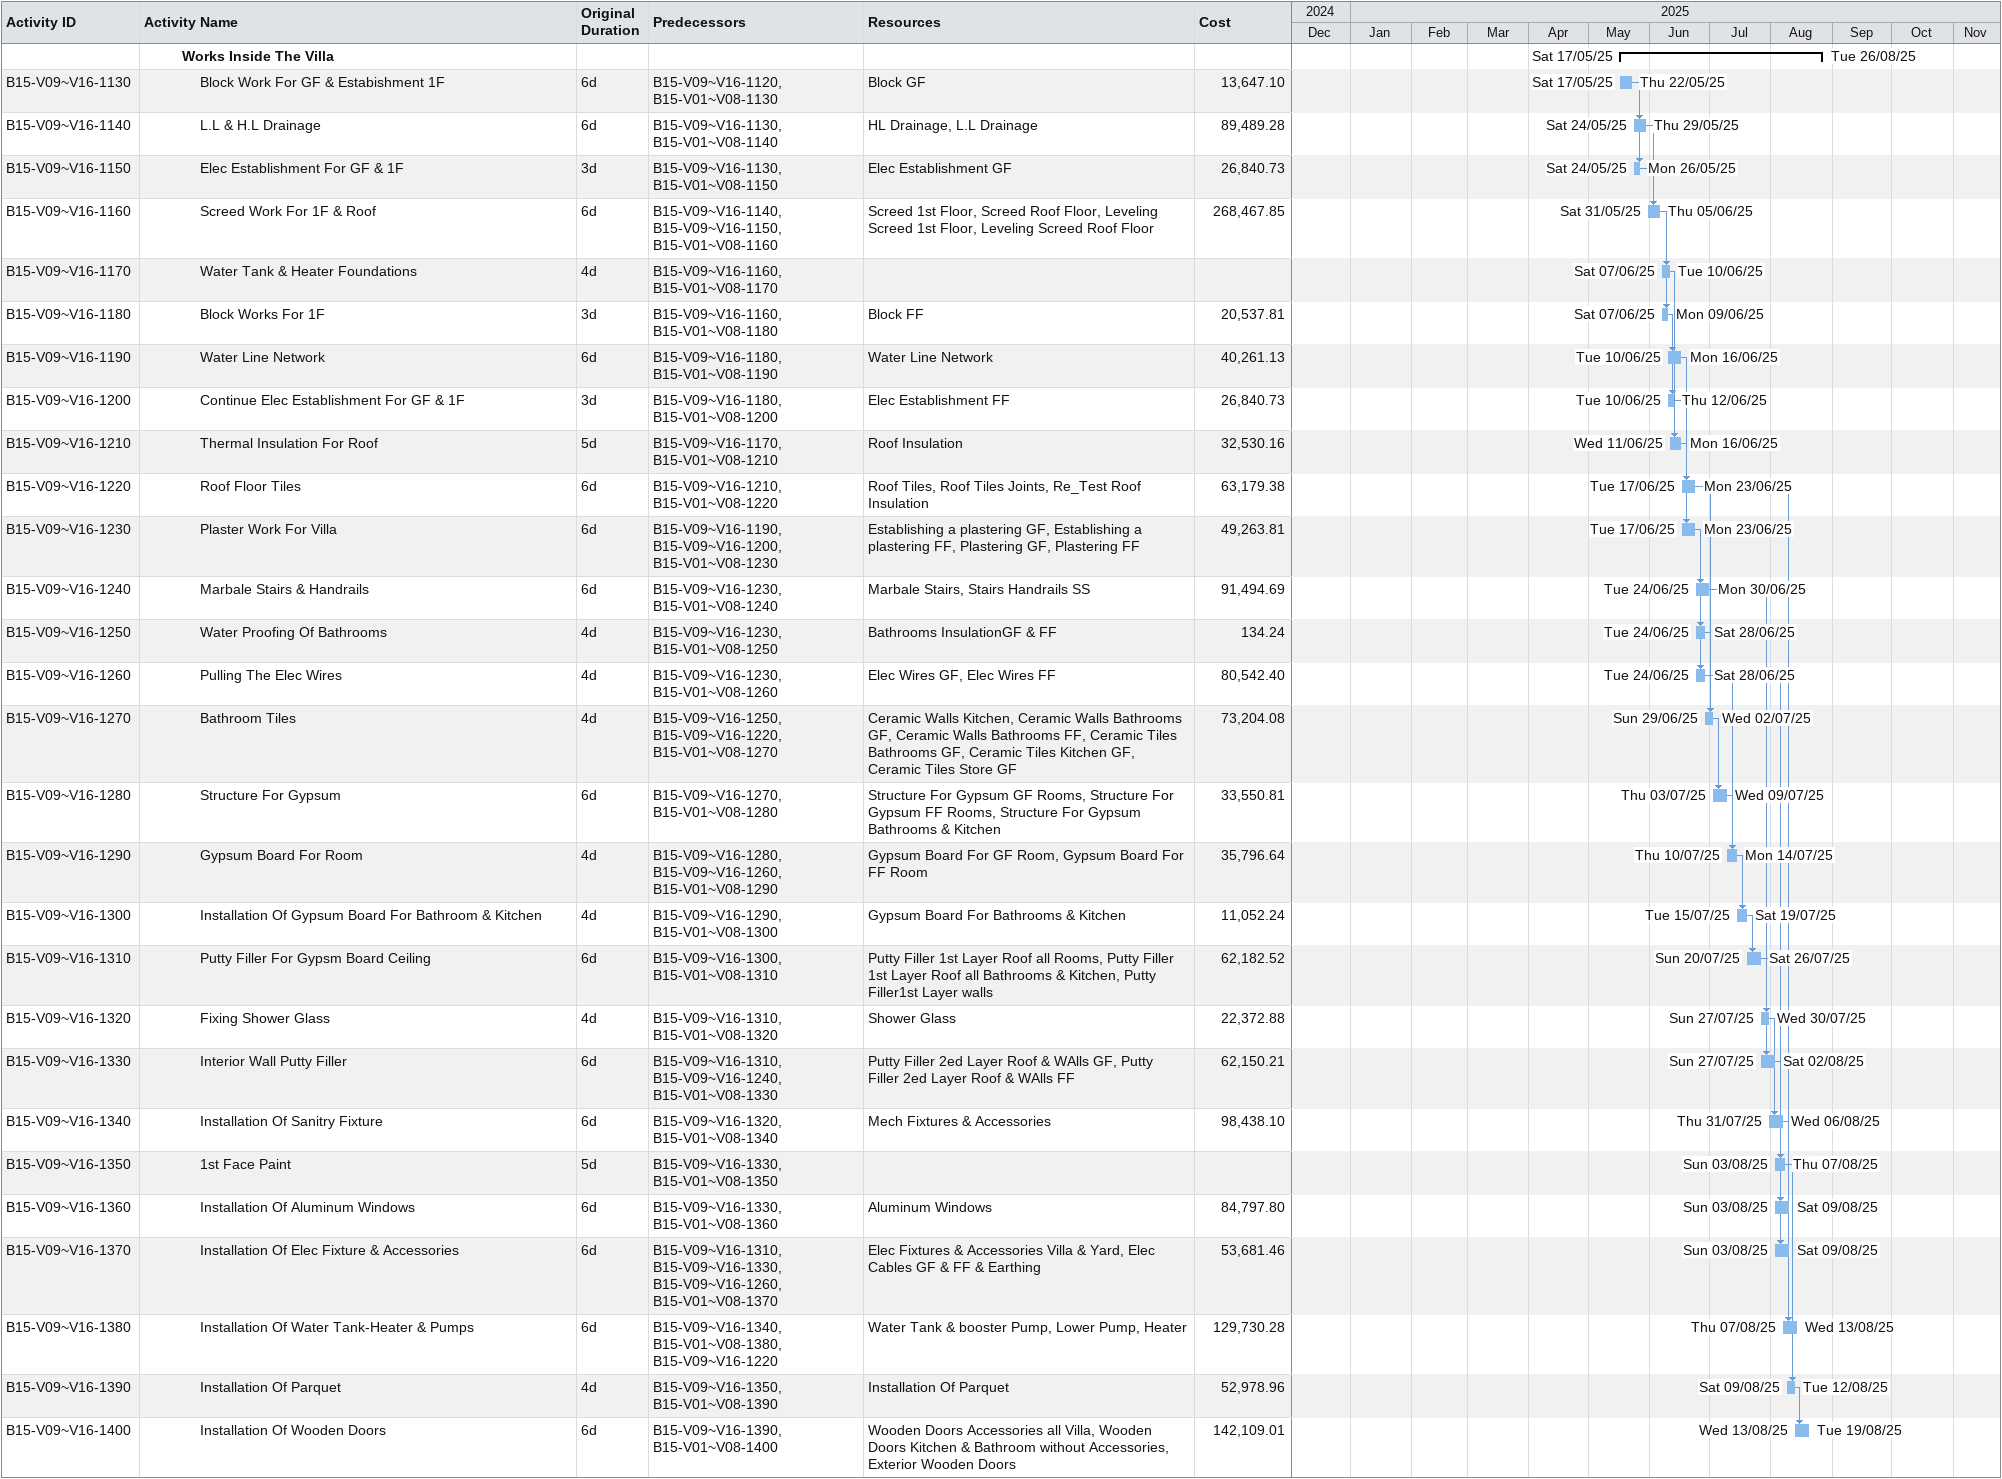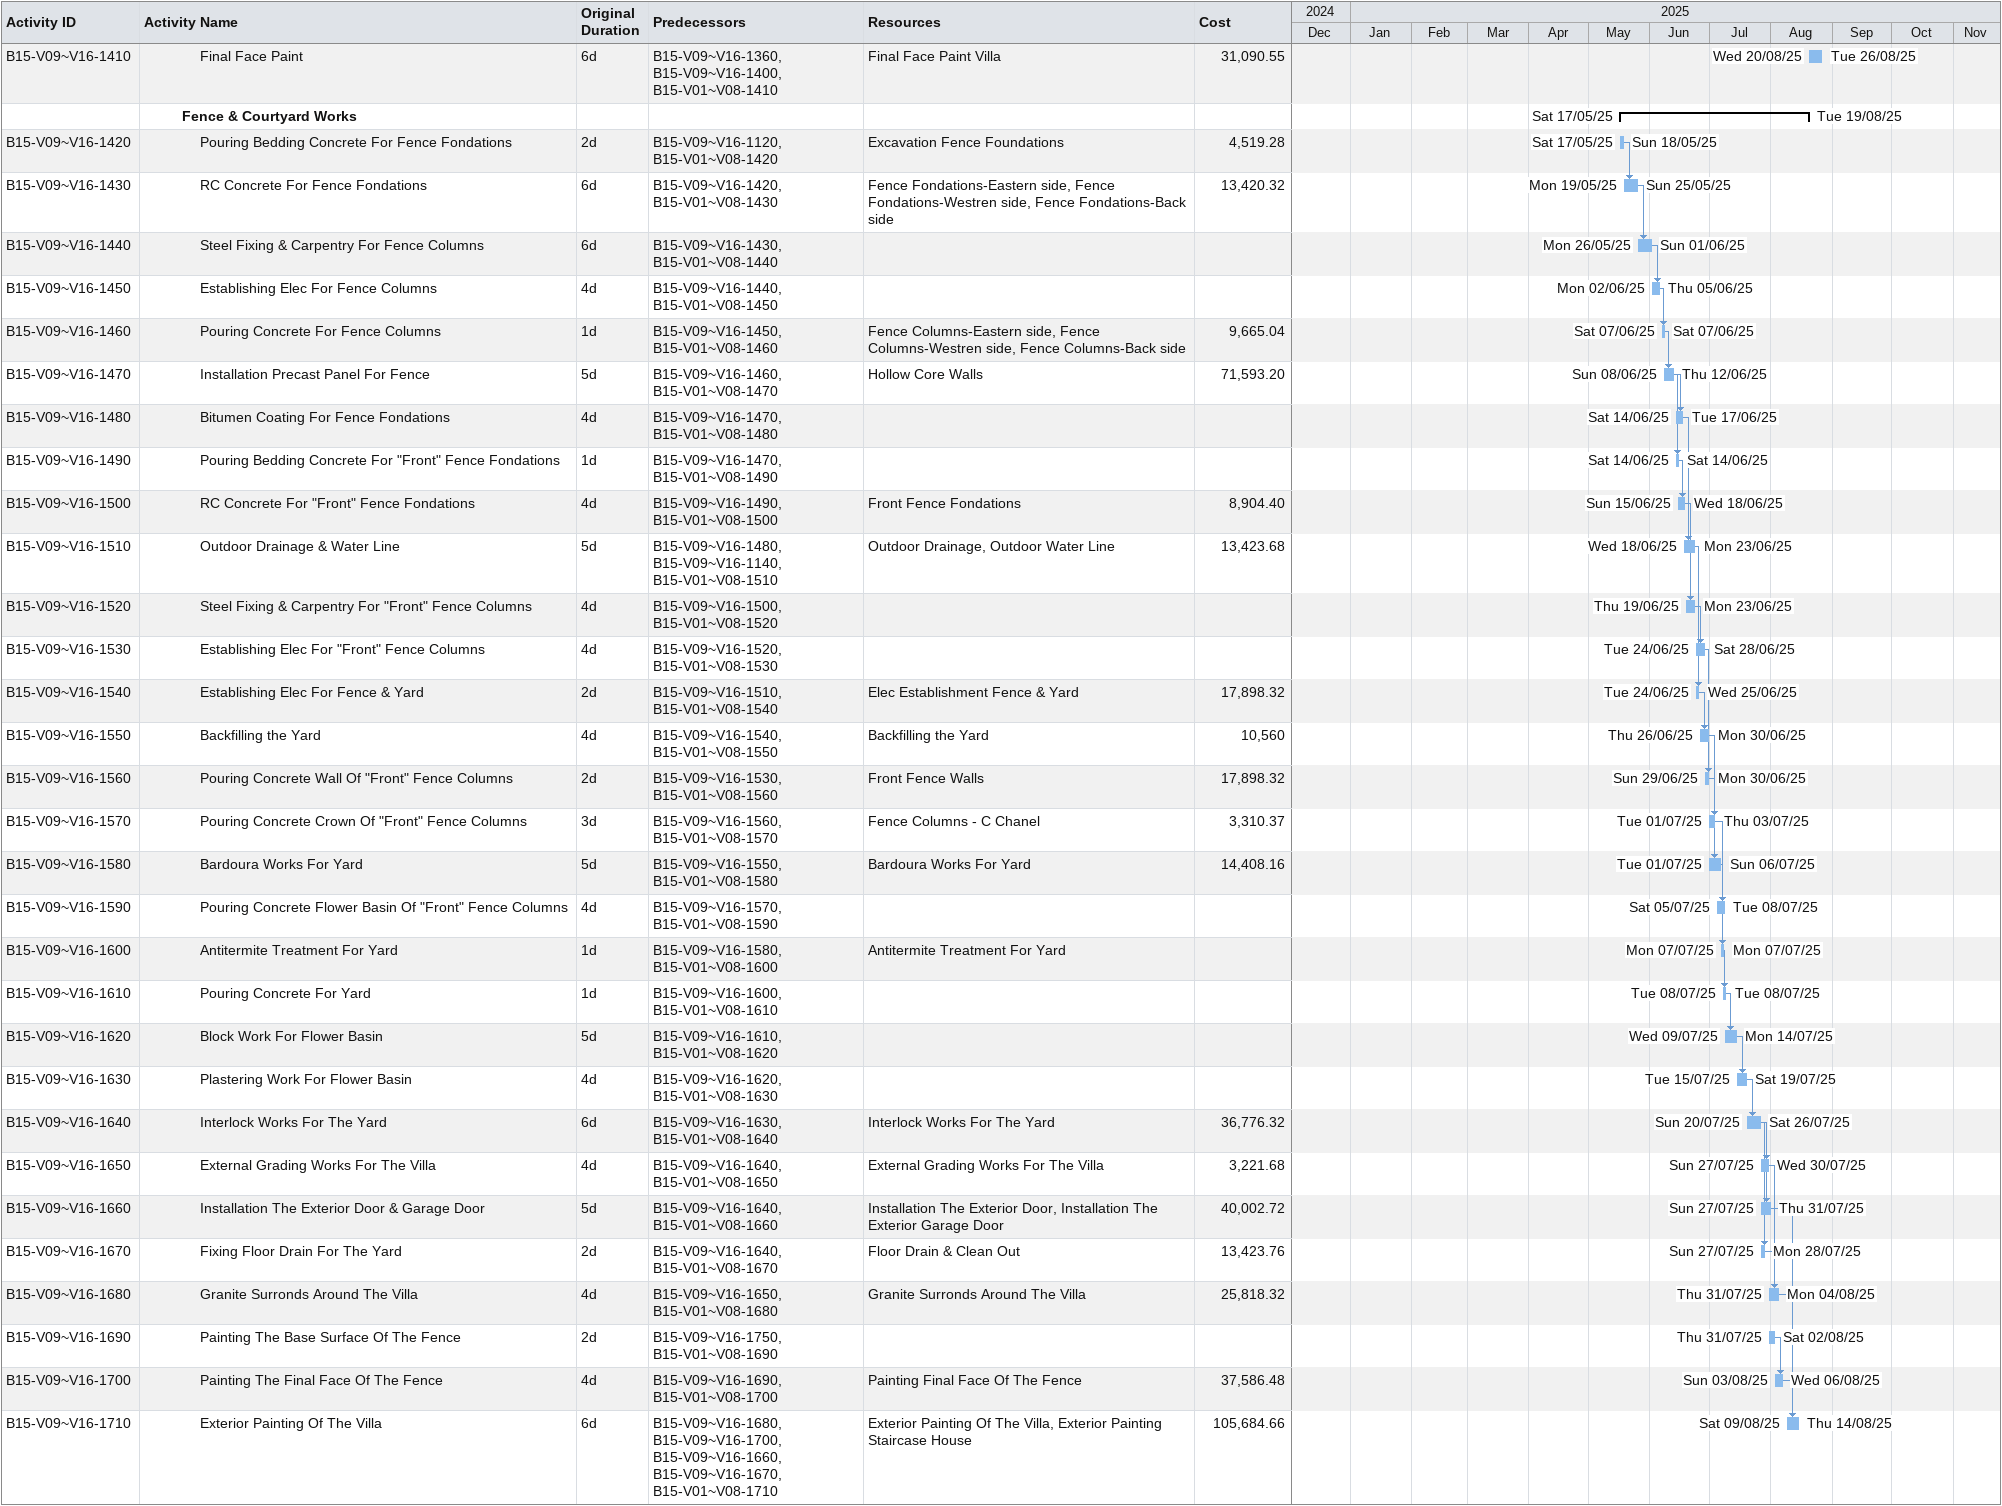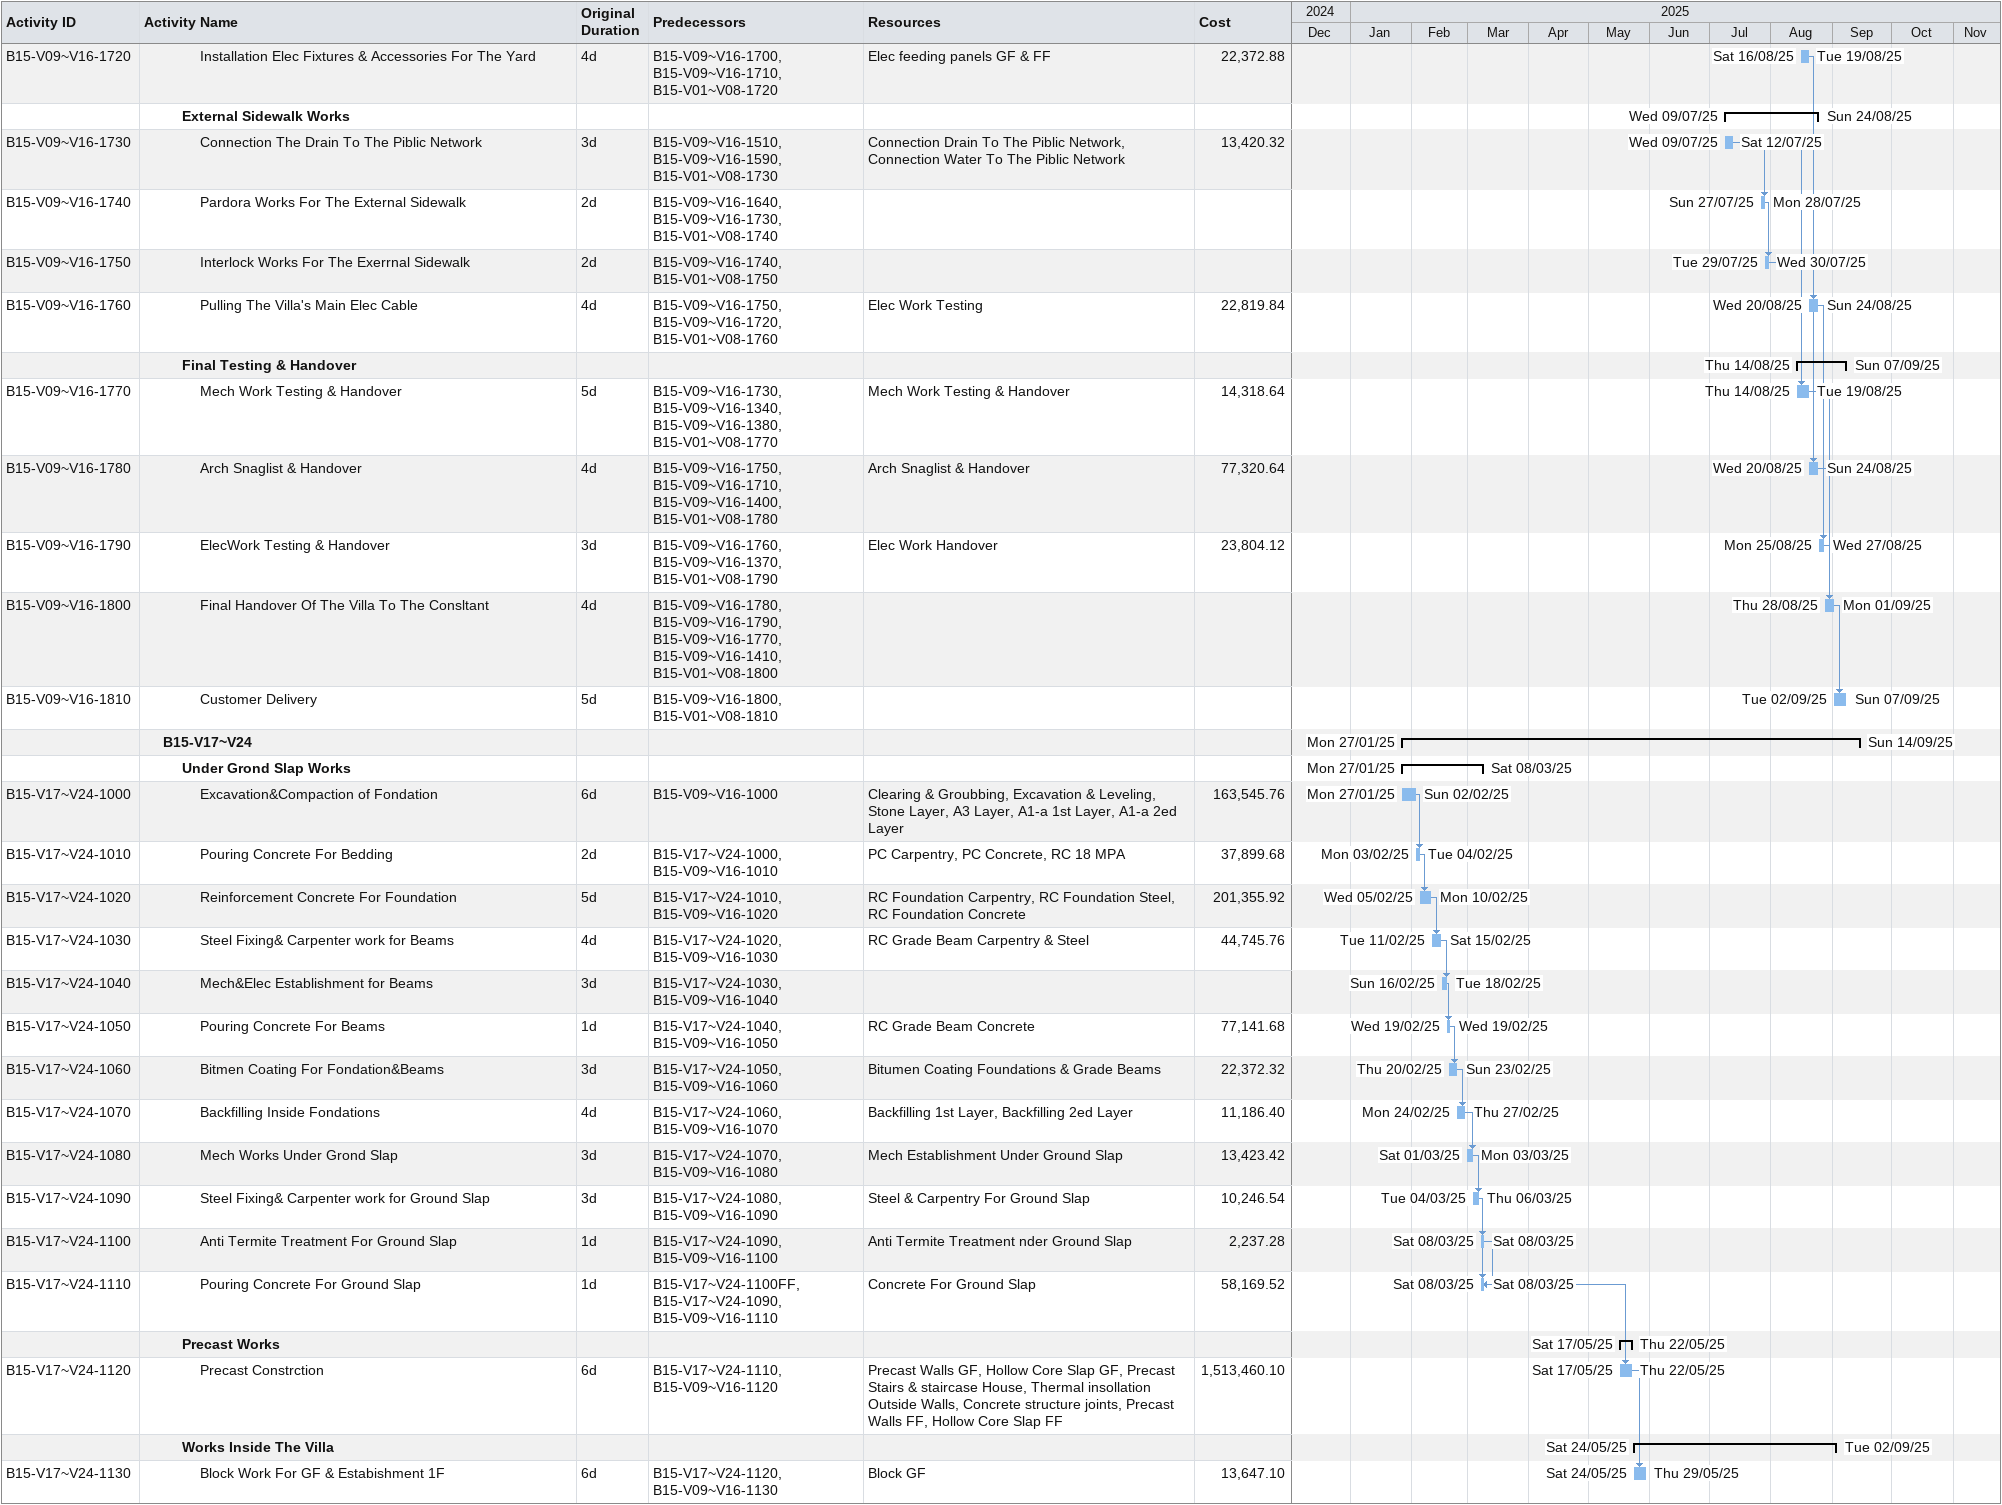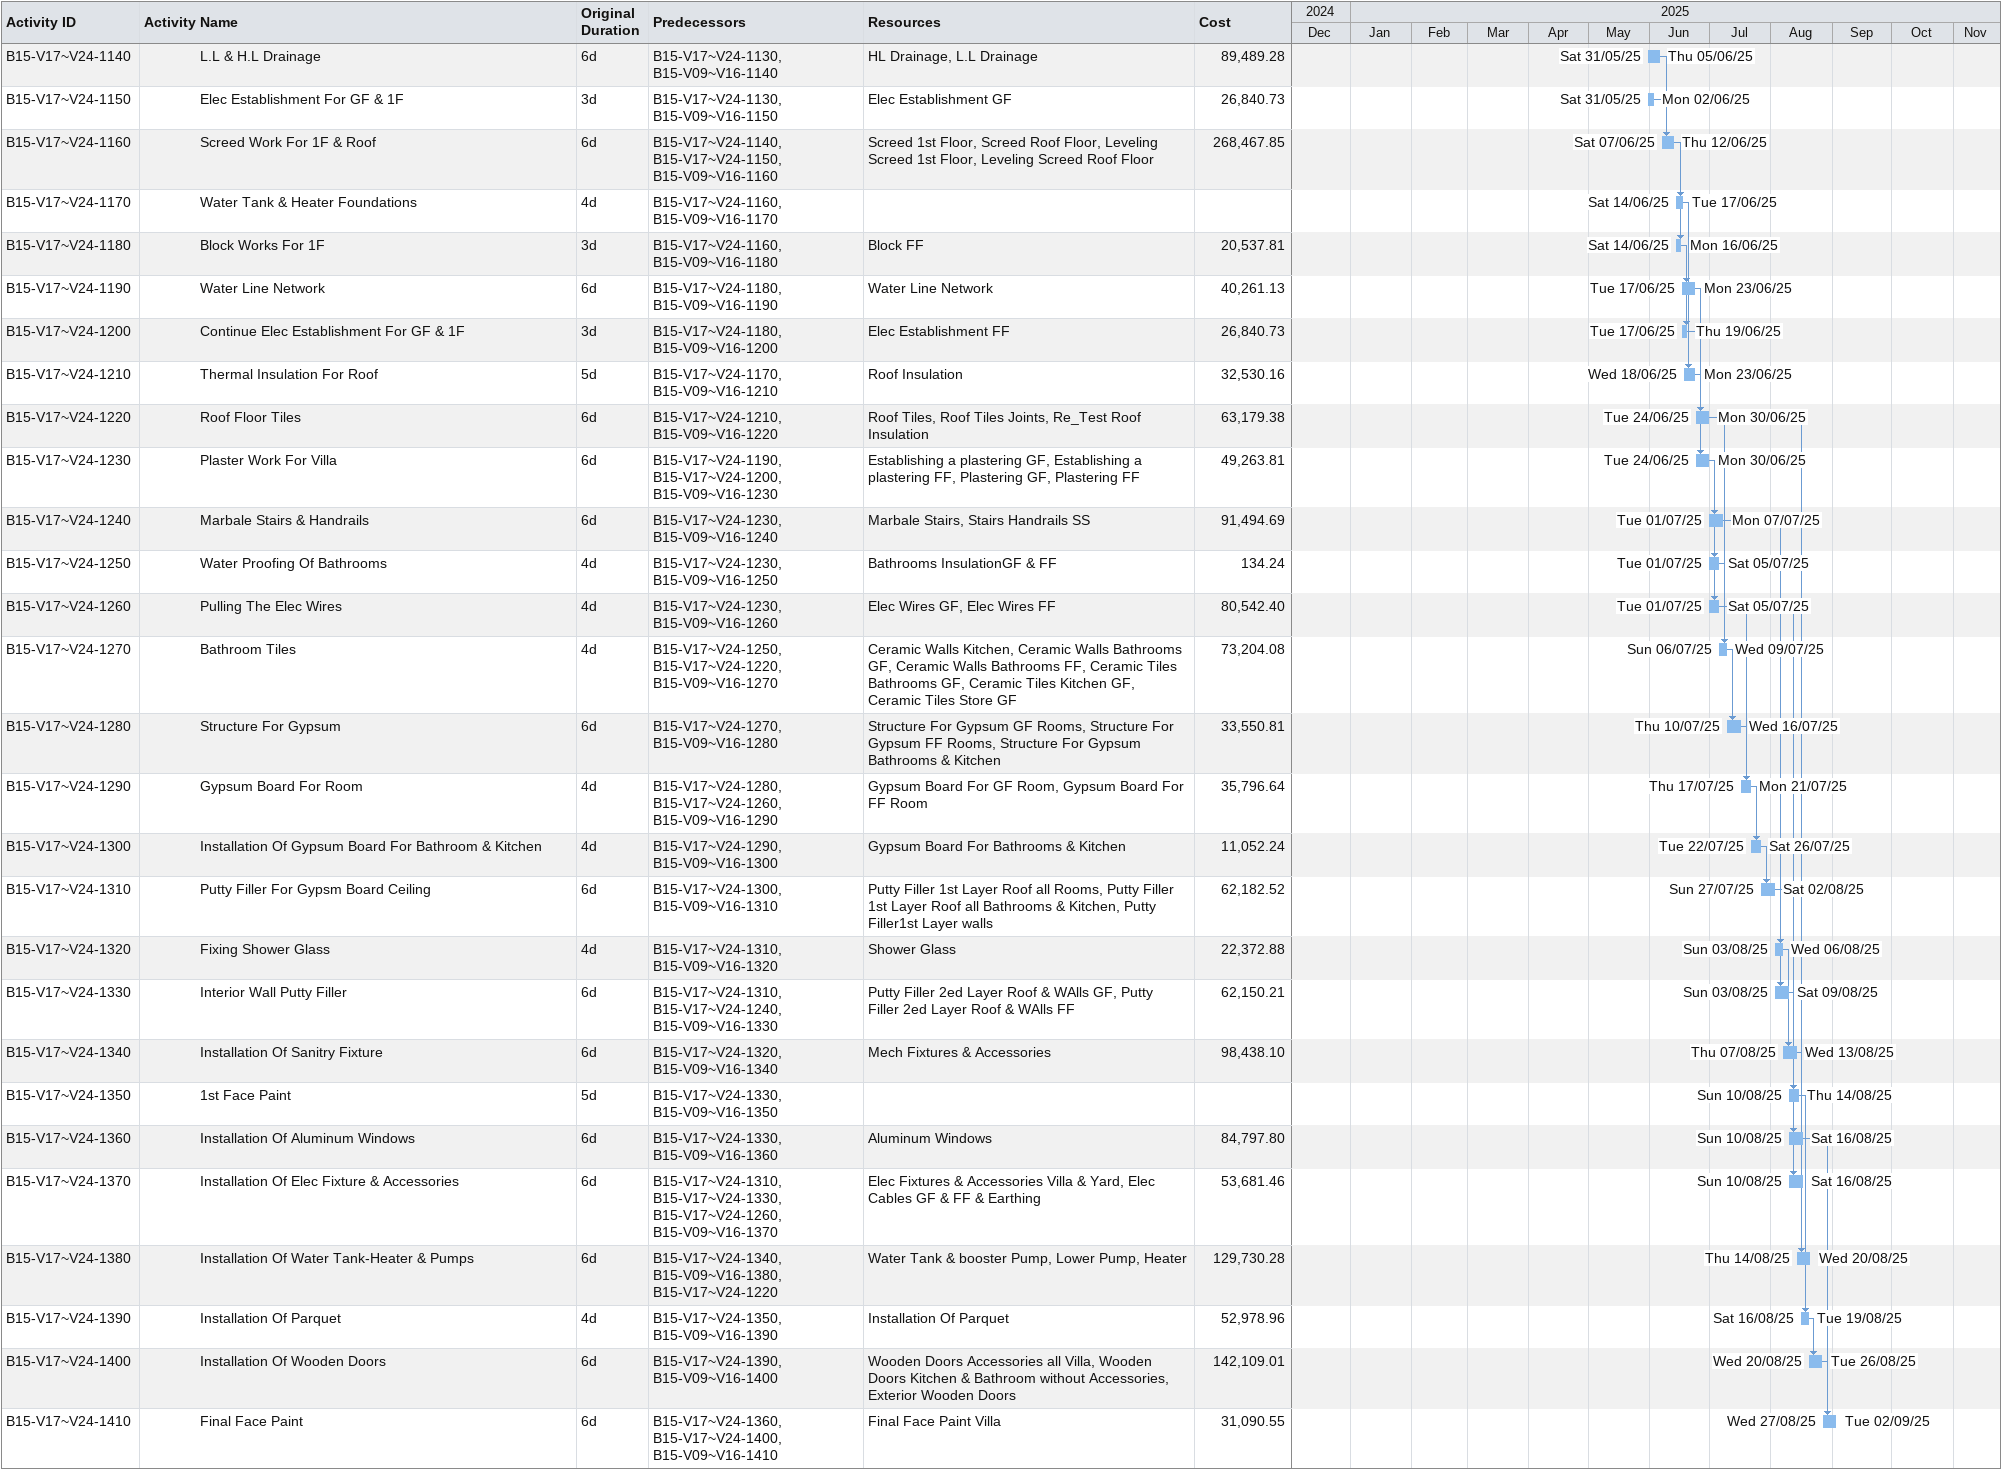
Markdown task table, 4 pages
| ID | Level | Task | Original duration | Start | Finish | Predecessors | Resources | Cost |
|---|---|---|---|---|---|---|---|---|
|  | 3 | **Works Inside The Villa** |  | 2025-05-17 | 2025-08-26 |  |  |  |
| B15-V09~V16-1130 | 4 | Block Work For GF & Estabishment 1F | 6d | 2025-05-17 | 2025-05-22 | B15-V09~V16-1120, B15-V01~V08-1130 | Block GF | 13647.10 |
| B15-V09~V16-1140 | 4 | L.L & H.L Drainage | 6d | 2025-05-24 | 2025-05-29 | B15-V09~V16-1130, B15-V01~V08-1140 | HL Drainage, L.L Drainage | 89489.28 |
| B15-V09~V16-1150 | 4 | Elec Establishment For GF & 1F | 3d | 2025-05-24 | 2025-05-26 | B15-V09~V16-1130, B15-V01~V08-1150 | Elec Establishment GF | 26840.73 |
| B15-V09~V16-1160 | 4 | Screed Work For 1F & Roof | 6d | 2025-05-31 | 2025-06-05 | B15-V09~V16-1140, B15-V09~V16-1150, B15-V01~V08-1160 | Screed 1st Floor, Screed Roof Floor, Leveling Screed 1st Floor, Leveling Screed Roof Floor | 268467.85 |
| B15-V09~V16-1170 | 4 | Water Tank & Heater Foundations | 4d | 2025-06-07 | 2025-06-10 | B15-V09~V16-1160, B15-V01~V08-1170 |  |  |
| B15-V09~V16-1180 | 4 | Block Works For 1F | 3d | 2025-06-07 | 2025-06-09 | B15-V09~V16-1160, B15-V01~V08-1180 | Block FF | 20537.81 |
| B15-V09~V16-1190 | 4 | Water Line Network | 6d | 2025-06-10 | 2025-06-16 | B15-V09~V16-1180, B15-V01~V08-1190 | Water Line Network | 40261.13 |
| B15-V09~V16-1200 | 4 | Continue Elec Establishment For GF & 1F | 3d | 2025-06-10 | 2025-06-12 | B15-V09~V16-1180, B15-V01~V08-1200 | Elec Establishment FF | 26840.73 |
| B15-V09~V16-1210 | 4 | Thermal Insulation For Roof | 5d | 2025-06-11 | 2025-06-16 | B15-V09~V16-1170, B15-V01~V08-1210 | Roof Insulation | 32530.16 |
| B15-V09~V16-1220 | 4 | Roof Floor Tiles | 6d | 2025-06-17 | 2025-06-23 | B15-V09~V16-1210, B15-V01~V08-1220 | Roof Tiles, Roof Tiles Joints, Re_Test Roof Insulation | 63179.38 |
| B15-V09~V16-1230 | 4 | Plaster Work For Villa | 6d | 2025-06-17 | 2025-06-23 | B15-V09~V16-1190, B15-V09~V16-1200, B15-V01~V08-1230 | Establishing a plastering GF, Establishing a plastering FF, Plastering GF, Plastering FF | 49263.81 |
| B15-V09~V16-1240 | 4 | Marbale Stairs & Handrails | 6d | 2025-06-24 | 2025-06-30 | B15-V09~V16-1230, B15-V01~V08-1240 | Marbale Stairs, Stairs Handrails SS | 91494.69 |
| B15-V09~V16-1250 | 4 | Water Proofing Of Bathrooms | 4d | 2025-06-24 | 2025-06-28 | B15-V09~V16-1230, B15-V01~V08-1250 | Bathrooms InsulationGF & FF | 134.24 |
| B15-V09~V16-1260 | 4 | Pulling The Elec Wires | 4d | 2025-06-24 | 2025-06-28 | B15-V09~V16-1230, B15-V01~V08-1260 | Elec Wires GF, Elec Wires FF | 80542.40 |
| B15-V09~V16-1270 | 4 | Bathroom Tiles | 4d | 2025-06-29 | 2025-07-02 | B15-V09~V16-1250, B15-V09~V16-1220, B15-V01~V08-1270 | Ceramic Walls Kitchen, Ceramic Walls Bathrooms GF, Ceramic Walls Bathrooms FF, Ceramic Tiles Bathrooms GF, Ceramic Tiles Kitchen GF, Ceramic Tiles Store GF | 73204.08 |
| B15-V09~V16-1280 | 4 | Structure For Gypsum | 6d | 2025-07-03 | 2025-07-09 | B15-V09~V16-1270, B15-V01~V08-1280 | Structure For Gypsum GF Rooms, Structure For Gypsum FF Rooms, Structure For Gypsum Bathrooms & Kitchen | 33550.81 |
| B15-V09~V16-1290 | 4 | Gypsum Board For Room | 4d | 2025-07-10 | 2025-07-14 | B15-V09~V16-1280, B15-V09~V16-1260, B15-V01~V08-1290 | Gypsum Board For GF Room, Gypsum Board For FF Room | 35796.64 |
| B15-V09~V16-1300 | 4 | Installation Of Gypsum Board For Bathroom & Kitchen | 4d | 2025-07-15 | 2025-07-19 | B15-V09~V16-1290, B15-V01~V08-1300 | Gypsum Board For Bathrooms & Kitchen | 11052.24 |
| B15-V09~V16-1310 | 4 | Putty Filler For Gypsm Board Ceiling | 6d | 2025-07-20 | 2025-07-26 | B15-V09~V16-1300, B15-V01~V08-1310 | Putty Filler 1st Layer Roof all Rooms, Putty Filler 1st Layer Roof all Bathrooms & Kitchen, Putty Filler1st Layer walls | 62182.52 |
| B15-V09~V16-1320 | 4 | Fixing Shower Glass | 4d | 2025-07-27 | 2025-07-30 | B15-V09~V16-1310, B15-V01~V08-1320 | Shower Glass | 22372.88 |
| B15-V09~V16-1330 | 4 | Interior Wall Putty Filler | 6d | 2025-07-27 | 2025-08-02 | B15-V09~V16-1310, B15-V09~V16-1240, B15-V01~V08-1330 | Putty Filler 2ed Layer Roof & WAlls GF, Putty Filler 2ed Layer Roof & WAlls FF | 62150.21 |
| B15-V09~V16-1340 | 4 | Installation Of Sanitry Fixture | 6d | 2025-07-31 | 2025-08-06 | B15-V09~V16-1320, B15-V01~V08-1340 | Mech Fixtures & Accessories | 98438.10 |
| B15-V09~V16-1350 | 4 | 1st Face Paint | 5d | 2025-08-03 | 2025-08-07 | B15-V09~V16-1330, B15-V01~V08-1350 |  |  |
| B15-V09~V16-1360 | 4 | Installation Of Aluminum Windows | 6d | 2025-08-03 | 2025-08-09 | B15-V09~V16-1330, B15-V01~V08-1360 | Aluminum Windows | 84797.80 |
| B15-V09~V16-1370 | 4 | Installation Of Elec Fixture & Accessories | 6d | 2025-08-03 | 2025-08-09 | B15-V09~V16-1310, B15-V09~V16-1330, B15-V09~V16-1260, B15-V01~V08-1370 | Elec Fixtures & Accessories Villa & Yard, Elec Cables GF & FF & Earthing | 53681.46 |
| B15-V09~V16-1380 | 4 | Installation Of Water Tank-Heater & Pumps | 6d | 2025-08-07 | 2025-08-13 | B15-V09~V16-1340, B15-V01~V08-1380, B15-V09~V16-1220 | Water Tank & booster Pump, Lower Pump, Heater | 129730.28 |
| B15-V09~V16-1390 | 4 | Installation Of Parquet | 4d | 2025-08-09 | 2025-08-12 | B15-V09~V16-1350, B15-V01~V08-1390 | Installation Of Parquet | 52978.96 |
| B15-V09~V16-1400 | 4 | Installation Of Wooden Doors | 6d | 2025-08-13 | 2025-08-19 | B15-V09~V16-1390, B15-V01~V08-1400 | Wooden Doors Accessories all Villa, Wooden Doors Kitchen & Bathroom without Accessories, Exterior Wooden Doors | 142109.01 |
| B15-V09~V16-1410 | 4 | Final Face Paint | 6d | 2025-08-20 | 2025-08-26 | B15-V09~V16-1360, B15-V09~V16-1400, B15-V01~V08-1410 | Final Face Paint Villa | 31090.55 |
|  | 3 | **Fence & Courtyard Works** |  | 2025-05-17 | 2025-08-19 |  |  |  |
| B15-V09~V16-1420 | 4 | Pouring Bedding Concrete For Fence Fondations | 2d | 2025-05-17 | 2025-05-18 | B15-V09~V16-1120, B15-V01~V08-1420 | Excavation Fence Foundations | 4519.28 |
| B15-V09~V16-1430 | 4 | RC Concrete For Fence Fondations | 6d | 2025-05-19 | 2025-05-25 | B15-V09~V16-1420, B15-V01~V08-1430 | Fence Fondations-Eastern side, Fence Fondations-Westren side, Fence Fondations-Back side | 13420.32 |
| B15-V09~V16-1440 | 4 | Steel Fixing & Carpentry For Fence Columns | 6d | 2025-05-26 | 2025-06-01 | B15-V09~V16-1430, B15-V01~V08-1440 |  |  |
| B15-V09~V16-1450 | 4 | Establishing Elec For Fence Columns | 4d | 2025-06-02 | 2025-06-05 | B15-V09~V16-1440, B15-V01~V08-1450 |  |  |
| B15-V09~V16-1460 | 4 | Pouring Concrete For Fence Columns | 1d | 2025-06-07 | 2025-06-07 | B15-V09~V16-1450, B15-V01~V08-1460 | Fence Columns-Eastern side, Fence Columns-Westren side, Fence Columns-Back side | 9665.04 |
| B15-V09~V16-1470 | 4 | Installation Precast Panel For Fence | 5d | 2025-06-08 | 2025-06-12 | B15-V09~V16-1460, B15-V01~V08-1470 | Hollow Core Walls | 71593.20 |
| B15-V09~V16-1480 | 4 | Bitumen Coating For Fence Fondations | 4d | 2025-06-14 | 2025-06-17 | B15-V09~V16-1470, B15-V01~V08-1480 |  |  |
| B15-V09~V16-1490 | 4 | Pouring Bedding Concrete For "Front" Fence Fondations | 1d | 2025-06-14 | 2025-06-14 | B15-V09~V16-1470, B15-V01~V08-1490 |  |  |
| B15-V09~V16-1500 | 4 | RC Concrete For "Front" Fence Fondations | 4d | 2025-06-15 | 2025-06-18 | B15-V09~V16-1490, B15-V01~V08-1500 | Front Fence Fondations | 8904.40 |
| B15-V09~V16-1510 | 4 | Outdoor Drainage & Water Line | 5d | 2025-06-18 | 2025-06-23 | B15-V09~V16-1480, B15-V09~V16-1140, B15-V01~V08-1510 | Outdoor Drainage, Outdoor Water Line | 13423.68 |
| B15-V09~V16-1520 | 4 | Steel Fixing & Carpentry For "Front" Fence Columns | 4d | 2025-06-19 | 2025-06-23 | B15-V09~V16-1500, B15-V01~V08-1520 |  |  |
| B15-V09~V16-1530 | 4 | Establishing Elec For "Front" Fence Columns | 4d | 2025-06-24 | 2025-06-28 | B15-V09~V16-1520, B15-V01~V08-1530 |  |  |
| B15-V09~V16-1540 | 4 | Establishing Elec For Fence & Yard | 2d | 2025-06-24 | 2025-06-25 | B15-V09~V16-1510, B15-V01~V08-1540 | Elec Establishment Fence & Yard | 17898.32 |
| B15-V09~V16-1550 | 4 | Backfilling the Yard | 4d | 2025-06-26 | 2025-06-30 | B15-V09~V16-1540, B15-V01~V08-1550 | Backfilling the Yard | 10560 |
| B15-V09~V16-1560 | 4 | Pouring Concrete Wall Of "Front" Fence Columns | 2d | 2025-06-29 | 2025-06-30 | B15-V09~V16-1530, B15-V01~V08-1560 | Front Fence Walls | 17898.32 |
| B15-V09~V16-1570 | 4 | Pouring Concrete Crown Of "Front" Fence Columns | 3d | 2025-07-01 | 2025-07-03 | B15-V09~V16-1560, B15-V01~V08-1570 | Fence Columns - C Chanel | 3310.37 |
| B15-V09~V16-1580 | 4 | Bardoura Works For Yard | 5d | 2025-07-01 | 2025-07-06 | B15-V09~V16-1550, B15-V01~V08-1580 | Bardoura Works For Yard | 14408.16 |
| B15-V09~V16-1590 | 4 | Pouring Concrete Flower Basin Of "Front" Fence Columns | 4d | 2025-07-05 | 2025-07-08 | B15-V09~V16-1570, B15-V01~V08-1590 |  |  |
| B15-V09~V16-1600 | 4 | Antitermite Treatment For Yard | 1d | 2025-07-07 | 2025-07-07 | B15-V09~V16-1580, B15-V01~V08-1600 | Antitermite Treatment For Yard |  |
| B15-V09~V16-1610 | 4 | Pouring Concrete For Yard | 1d | 2025-07-08 | 2025-07-08 | B15-V09~V16-1600, B15-V01~V08-1610 |  |  |
| B15-V09~V16-1620 | 4 | Block Work For Flower Basin | 5d | 2025-07-09 | 2025-07-14 | B15-V09~V16-1610, B15-V01~V08-1620 |  |  |
| B15-V09~V16-1630 | 4 | Plastering Work For Flower Basin | 4d | 2025-07-15 | 2025-07-19 | B15-V09~V16-1620, B15-V01~V08-1630 |  |  |
| B15-V09~V16-1640 | 4 | Interlock Works For The Yard | 6d | 2025-07-20 | 2025-07-26 | B15-V09~V16-1630, B15-V01~V08-1640 | Interlock Works For The Yard | 36776.32 |
| B15-V09~V16-1650 | 4 | External Grading Works For The Villa | 4d | 2025-07-27 | 2025-07-30 | B15-V09~V16-1640, B15-V01~V08-1650 | External Grading Works For The Villa | 3221.68 |
| B15-V09~V16-1660 | 4 | Installation The Exterior Door & Garage Door | 5d | 2025-07-27 | 2025-07-31 | B15-V09~V16-1640, B15-V01~V08-1660 | Installation The Exterior Door, Installation The Exterior Garage Door | 40002.72 |
| B15-V09~V16-1670 | 4 | Fixing Floor Drain For The Yard | 2d | 2025-07-27 | 2025-07-28 | B15-V09~V16-1640, B15-V01~V08-1670 | Floor Drain & Clean Out | 13423.76 |
| B15-V09~V16-1680 | 4 | Granite Surronds Around The Villa | 4d | 2025-07-31 | 2025-08-04 | B15-V09~V16-1650, B15-V01~V08-1680 | Granite Surronds Around The Villa | 25818.32 |
| B15-V09~V16-1690 | 4 | Painting The Base Surface Of The Fence | 2d | 2025-07-31 | 2025-08-02 | B15-V09~V16-1750, B15-V01~V08-1690 |  |  |
| B15-V09~V16-1700 | 4 | Painting The Final Face Of The Fence | 4d | 2025-08-03 | 2025-08-06 | B15-V09~V16-1690, B15-V01~V08-1700 | Painting Final Face Of The Fence | 37586.48 |
| B15-V09~V16-1710 | 4 | Exterior Painting Of The Villa | 6d | 2025-08-09 | 2025-08-14 | B15-V09~V16-1680, B15-V09~V16-1700, B15-V09~V16-1660, B15-V09~V16-1670, B15-V01~V08-1710 | Exterior Painting Of The Villa, Exterior Painting Staircase House | 105684.66 |
| B15-V09~V16-1720 | 4 | Installation Elec Fixtures & Accessories For The Yard | 4d | 2025-08-16 | 2025-08-19 | B15-V09~V16-1700, B15-V09~V16-1710, B15-V01~V08-1720 | Elec feeding panels GF & FF | 22372.88 |
|  | 3 | **External Sidewalk Works** |  | 2025-07-09 | 2025-08-24 |  |  |  |
| B15-V09~V16-1730 | 4 | Connection The Drain To The Piblic Network | 3d | 2025-07-09 | 2025-07-12 | B15-V09~V16-1510, B15-V09~V16-1590, B15-V01~V08-1730 | Connection Drain To The Piblic Network, Connection Water To The Piblic Network | 13420.32 |
| B15-V09~V16-1740 | 4 | Pardora Works For The External Sidewalk | 2d | 2025-07-27 | 2025-07-28 | B15-V09~V16-1640, B15-V09~V16-1730, B15-V01~V08-1740 |  |  |
| B15-V09~V16-1750 | 4 | Interlock Works For The Exerrnal Sidewalk | 2d | 2025-07-29 | 2025-07-30 | B15-V09~V16-1740, B15-V01~V08-1750 |  |  |
| B15-V09~V16-1760 | 4 | Pulling The Villa's Main Elec Cable | 4d | 2025-08-20 | 2025-08-24 | B15-V09~V16-1750, B15-V09~V16-1720, B15-V01~V08-1760 | Elec Work Testing | 22819.84 |
|  | 3 | **Final Testing & Handover** |  | 2025-08-14 | 2025-09-07 |  |  |  |
| B15-V09~V16-1770 | 4 | Mech Work Testing & Handover | 5d | 2025-08-14 | 2025-08-19 | B15-V09~V16-1730, B15-V09~V16-1340, B15-V09~V16-1380, B15-V01~V08-1770 | Mech Work Testing & Handover | 14318.64 |
| B15-V09~V16-1780 | 4 | Arch Snaglist & Handover | 4d | 2025-08-20 | 2025-08-24 | B15-V09~V16-1750, B15-V09~V16-1710, B15-V09~V16-1400, B15-V01~V08-1780 | Arch Snaglist & Handover | 77320.64 |
| B15-V09~V16-1790 | 4 | ElecWork Testing & Handover | 3d | 2025-08-25 | 2025-08-27 | B15-V09~V16-1760, B15-V09~V16-1370, B15-V01~V08-1790 | Elec Work Handover | 23804.12 |
| B15-V09~V16-1800 | 4 | Final Handover Of The Villa To The Consltant | 4d | 2025-08-28 | 2025-09-01 | B15-V09~V16-1780, B15-V09~V16-1790, B15-V09~V16-1770, B15-V09~V16-1410, B15-V01~V08-1800 |  |  |
| B15-V09~V16-1810 | 4 | Customer Delivery | 5d | 2025-09-02 | 2025-09-07 | B15-V09~V16-1800, B15-V01~V08-1810 |  |  |
|  | 2 | **B15-V17~V24** |  | 2025-01-27 | 2025-09-14 |  |  |  |
|  | 3 | **Under Grond Slap Works** |  | 2025-01-27 | 2025-03-08 |  |  |  |
| B15-V17~V24-1000 | 4 | Excavation&Compaction of Fondation | 6d | 2025-01-27 | 2025-02-02 | B15-V09~V16-1000 | Clearing & Groubbing, Excavation & Leveling, Stone Layer, A3 Layer, A1-a 1st Layer, A1-a 2ed Layer | 163545.76 |
| B15-V17~V24-1010 | 4 | Pouring Concrete For Bedding | 2d | 2025-02-03 | 2025-02-04 | B15-V17~V24-1000, B15-V09~V16-1010 | PC Carpentry, PC Concrete, RC 18 MPA | 37899.68 |
| B15-V17~V24-1020 | 4 | Reinforcement Concrete For Foundation | 5d | 2025-02-05 | 2025-02-10 | B15-V17~V24-1010, B15-V09~V16-1020 | RC Foundation Carpentry, RC Foundation Steel, RC Foundation Concrete | 201355.92 |
| B15-V17~V24-1030 | 4 | Steel Fixing& Carpenter work for Beams | 4d | 2025-02-11 | 2025-02-15 | B15-V17~V24-1020, B15-V09~V16-1030 | RC Grade Beam Carpentry & Steel | 44745.76 |
| B15-V17~V24-1040 | 4 | Mech&Elec Establishment for Beams | 3d | 2025-02-16 | 2025-02-18 | B15-V17~V24-1030, B15-V09~V16-1040 |  |  |
| B15-V17~V24-1050 | 4 | Pouring Concrete For Beams | 1d | 2025-02-19 | 2025-02-19 | B15-V17~V24-1040, B15-V09~V16-1050 | RC Grade Beam Concrete | 77141.68 |
| B15-V17~V24-1060 | 4 | Bitmen Coating For Fondation&Beams | 3d | 2025-02-20 | 2025-02-23 | B15-V17~V24-1050, B15-V09~V16-1060 | Bitumen Coating Foundations & Grade Beams | 22372.32 |
| B15-V17~V24-1070 | 4 | Backfilling Inside Fondations | 4d | 2025-02-24 | 2025-02-27 | B15-V17~V24-1060, B15-V09~V16-1070 | Backfilling 1st Layer, Backfilling 2ed Layer | 11186.40 |
| B15-V17~V24-1080 | 4 | Mech Works Under Grond Slap | 3d | 2025-03-01 | 2025-03-03 | B15-V17~V24-1070, B15-V09~V16-1080 | Mech Establishment Under Ground Slap | 13423.42 |
| B15-V17~V24-1090 | 4 | Steel Fixing& Carpenter work for Ground Slap | 3d | 2025-03-04 | 2025-03-06 | B15-V17~V24-1080, B15-V09~V16-1090 | Steel & Carpentry For Ground Slap | 10246.54 |
| B15-V17~V24-1100 | 4 | Anti Termite Treatment For Ground Slap | 1d | 2025-03-08 | 2025-03-08 | B15-V17~V24-1090, B15-V09~V16-1100 | Anti Termite Treatment nder Ground Slap | 2237.28 |
| B15-V17~V24-1110 | 4 | Pouring Concrete For Ground Slap | 1d | 2025-03-08 | 2025-03-08 | B15-V17~V24-1100FF, B15-V17~V24-1090, B15-V09~V16-1110 | Concrete For Ground Slap | 58169.52 |
|  | 3 | **Precast Works** |  | 2025-05-17 | 2025-05-22 |  |  |  |
| B15-V17~V24-1120 | 4 | Precast Constrction | 6d | 2025-05-17 | 2025-05-22 | B15-V17~V24-1110, B15-V09~V16-1120 | Precast Walls GF, Hollow Core Slap GF, Precast Stairs & staircase House, Thermal insollation Outside Walls, Concrete structure joints, Precast Walls FF, Hollow Core Slap FF | 1513460.10 |
|  | 3 | **Works Inside The Villa** |  | 2025-05-24 | 2025-09-02 |  |  |  |
| B15-V17~V24-1130 | 4 | Block Work For GF & Estabishment 1F | 6d | 2025-05-24 | 2025-05-29 | B15-V17~V24-1120, B15-V09~V16-1130 | Block GF | 13647.10 |
| B15-V17~V24-1140 | 4 | L.L & H.L Drainage | 6d | 2025-05-31 | 2025-06-05 | B15-V17~V24-1130, B15-V09~V16-1140 | HL Drainage, L.L Drainage | 89489.28 |
| B15-V17~V24-1150 | 4 | Elec Establishment For GF & 1F | 3d | 2025-05-31 | 2025-06-02 | B15-V17~V24-1130, B15-V09~V16-1150 | Elec Establishment GF | 26840.73 |
| B15-V17~V24-1160 | 4 | Screed Work For 1F & Roof | 6d | 2025-06-07 | 2025-06-12 | B15-V17~V24-1140, B15-V17~V24-1150, B15-V09~V16-1160 | Screed 1st Floor, Screed Roof Floor, Leveling Screed 1st Floor, Leveling Screed Roof Floor | 268467.85 |
| B15-V17~V24-1170 | 4 | Water Tank & Heater Foundations | 4d | 2025-06-14 | 2025-06-17 | B15-V17~V24-1160, B15-V09~V16-1170 |  |  |
| B15-V17~V24-1180 | 4 | Block Works For 1F | 3d | 2025-06-14 | 2025-06-16 | B15-V17~V24-1160, B15-V09~V16-1180 | Block FF | 20537.81 |
| B15-V17~V24-1190 | 4 | Water Line Network | 6d | 2025-06-17 | 2025-06-23 | B15-V17~V24-1180, B15-V09~V16-1190 | Water Line Network | 40261.13 |
| B15-V17~V24-1200 | 4 | Continue Elec Establishment For GF & 1F | 3d | 2025-06-17 | 2025-06-19 | B15-V17~V24-1180, B15-V09~V16-1200 | Elec Establishment FF | 26840.73 |
| B15-V17~V24-1210 | 4 | Thermal Insulation For Roof | 5d | 2025-06-18 | 2025-06-23 | B15-V17~V24-1170, B15-V09~V16-1210 | Roof Insulation | 32530.16 |
| B15-V17~V24-1220 | 4 | Roof Floor Tiles | 6d | 2025-06-24 | 2025-06-30 | B15-V17~V24-1210, B15-V09~V16-1220 | Roof Tiles, Roof Tiles Joints, Re_Test Roof Insulation | 63179.38 |
| B15-V17~V24-1230 | 4 | Plaster Work For Villa | 6d | 2025-06-24 | 2025-06-30 | B15-V17~V24-1190, B15-V17~V24-1200, B15-V09~V16-1230 | Establishing a plastering GF, Establishing a plastering FF, Plastering GF, Plastering FF | 49263.81 |
| B15-V17~V24-1240 | 4 | Marbale Stairs & Handrails | 6d | 2025-07-01 | 2025-07-07 | B15-V17~V24-1230, B15-V09~V16-1240 | Marbale Stairs, Stairs Handrails SS | 91494.69 |
| B15-V17~V24-1250 | 4 | Water Proofing Of Bathrooms | 4d | 2025-07-01 | 2025-07-05 | B15-V17~V24-1230, B15-V09~V16-1250 | Bathrooms InsulationGF & FF | 134.24 |
| B15-V17~V24-1260 | 4 | Pulling The Elec Wires | 4d | 2025-07-01 | 2025-07-05 | B15-V17~V24-1230, B15-V09~V16-1260 | Elec Wires GF, Elec Wires FF | 80542.40 |
| B15-V17~V24-1270 | 4 | Bathroom Tiles | 4d | 2025-07-06 | 2025-07-09 | B15-V17~V24-1250, B15-V17~V24-1220, B15-V09~V16-1270 | Ceramic Walls Kitchen, Ceramic Walls Bathrooms GF, Ceramic Walls Bathrooms FF, Ceramic Tiles Bathrooms GF, Ceramic Tiles Kitchen GF, Ceramic Tiles Store GF | 73204.08 |
| B15-V17~V24-1280 | 4 | Structure For Gypsum | 6d | 2025-07-10 | 2025-07-16 | B15-V17~V24-1270, B15-V09~V16-1280 | Structure For Gypsum GF Rooms, Structure For Gypsum FF Rooms, Structure For Gypsum Bathrooms & Kitchen | 33550.81 |
| B15-V17~V24-1290 | 4 | Gypsum Board For Room | 4d | 2025-07-17 | 2025-07-21 | B15-V17~V24-1280, B15-V17~V24-1260, B15-V09~V16-1290 | Gypsum Board For GF Room, Gypsum Board For FF Room | 35796.64 |
| B15-V17~V24-1300 | 4 | Installation Of Gypsum Board For Bathroom & Kitchen | 4d | 2025-07-22 | 2025-07-26 | B15-V17~V24-1290, B15-V09~V16-1300 | Gypsum Board For Bathrooms & Kitchen | 11052.24 |
| B15-V17~V24-1310 | 4 | Putty Filler For Gypsm Board Ceiling | 6d | 2025-07-27 | 2025-08-02 | B15-V17~V24-1300, B15-V09~V16-1310 | Putty Filler 1st Layer Roof all Rooms, Putty Filler 1st Layer Roof all Bathrooms & Kitchen, Putty Filler1st Layer walls | 62182.52 |
| B15-V17~V24-1320 | 4 | Fixing Shower Glass | 4d | 2025-08-03 | 2025-08-06 | B15-V17~V24-1310, B15-V09~V16-1320 | Shower Glass | 22372.88 |
| B15-V17~V24-1330 | 4 | Interior Wall Putty Filler | 6d | 2025-08-03 | 2025-08-09 | B15-V17~V24-1310, B15-V17~V24-1240, B15-V09~V16-1330 | Putty Filler 2ed Layer Roof & WAlls GF, Putty Filler 2ed Layer Roof & WAlls FF | 62150.21 |
| B15-V17~V24-1340 | 4 | Installation Of Sanitry Fixture | 6d | 2025-08-07 | 2025-08-13 | B15-V17~V24-1320, B15-V09~V16-1340 | Mech Fixtures & Accessories | 98438.10 |
| B15-V17~V24-1350 | 4 | 1st Face Paint | 5d | 2025-08-10 | 2025-08-14 | B15-V17~V24-1330, B15-V09~V16-1350 |  |  |
| B15-V17~V24-1360 | 4 | Installation Of Aluminum Windows | 6d | 2025-08-10 | 2025-08-16 | B15-V17~V24-1330, B15-V09~V16-1360 | Aluminum Windows | 84797.80 |
| B15-V17~V24-1370 | 4 | Installation Of Elec Fixture & Accessories | 6d | 2025-08-10 | 2025-08-16 | B15-V17~V24-1310, B15-V17~V24-1330, B15-V17~V24-1260, B15-V09~V16-1370 | Elec Fixtures & Accessories Villa & Yard, Elec Cables GF & FF & Earthing | 53681.46 |
| B15-V17~V24-1380 | 4 | Installation Of Water Tank-Heater & Pumps | 6d | 2025-08-14 | 2025-08-20 | B15-V17~V24-1340, B15-V09~V16-1380, B15-V17~V24-1220 | Water Tank & booster Pump, Lower Pump, Heater | 129730.28 |
| B15-V17~V24-1390 | 4 | Installation Of Parquet | 4d | 2025-08-16 | 2025-08-19 | B15-V17~V24-1350, B15-V09~V16-1390 | Installation Of Parquet | 52978.96 |
| B15-V17~V24-1400 | 4 | Installation Of Wooden Doors | 6d | 2025-08-20 | 2025-08-26 | B15-V17~V24-1390, B15-V09~V16-1400 | Wooden Doors Accessories all Villa, Wooden Doors Kitchen & Bathroom without Accessories, Exterior Wooden Doors | 142109.01 |
| B15-V17~V24-1410 | 4 | Final Face Paint | 6d | 2025-08-27 | 2025-09-02 | B15-V17~V24-1360, B15-V17~V24-1400, B15-V09~V16-1410 | Final Face Paint Villa | 31090.55 |
